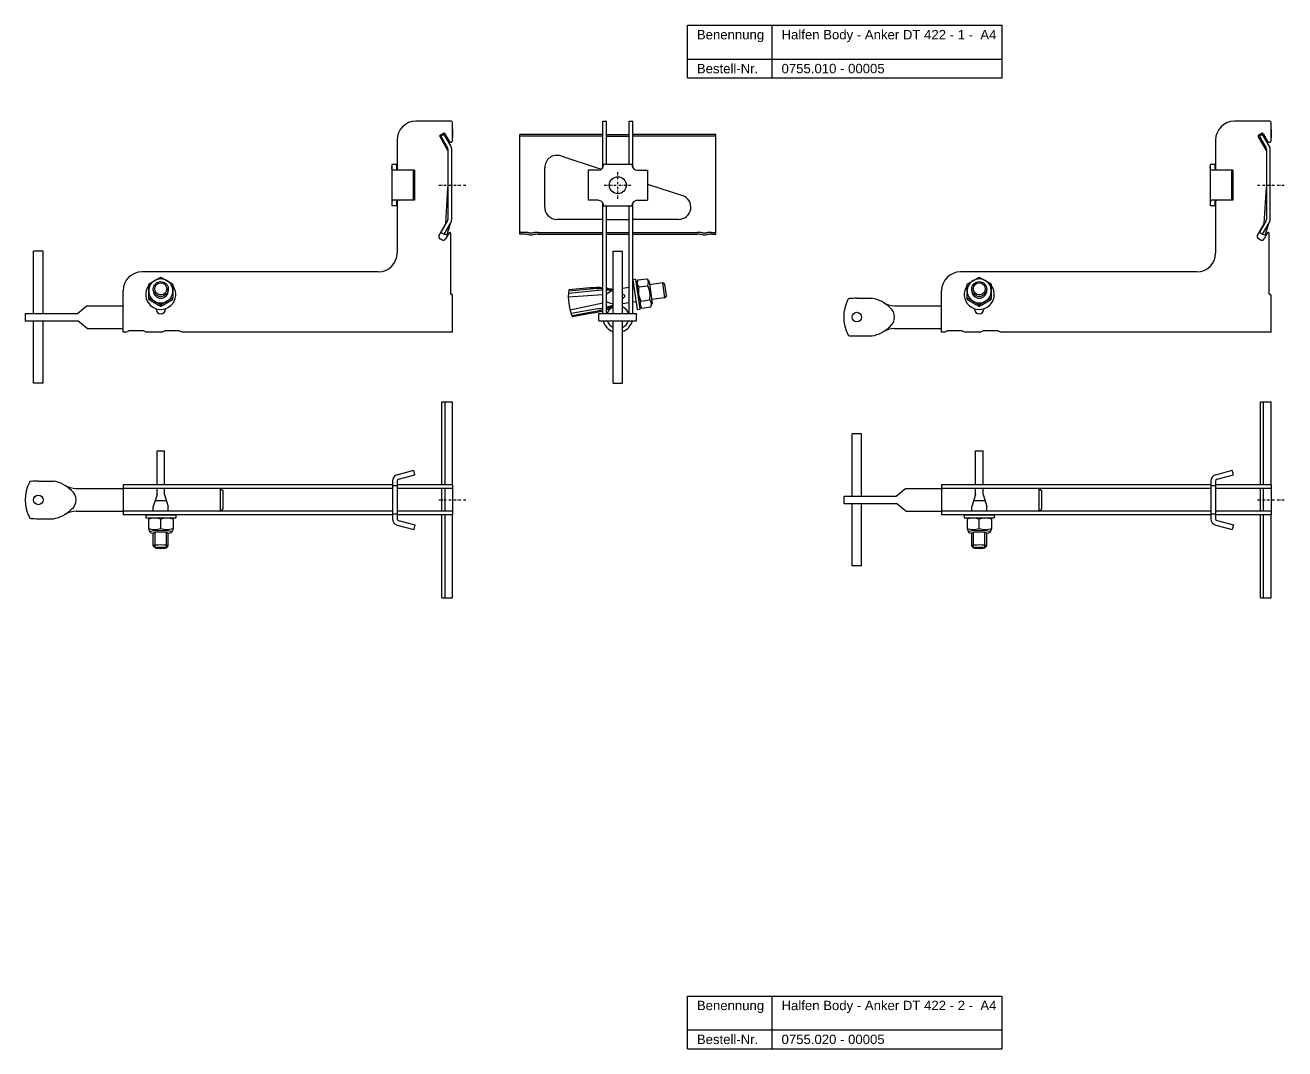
# Model space of a CAD drawing. Header units: millimetres. Extents: x 1273 to 2652, y -1202 to 170.
# Drawn here: x 1273 to 1942, y -373 to 170 of the extents above; entities that cross this region are included whole.
import ezdxf

# ---------------------------------------------------------------- set-up
doc = ezdxf.new("R2010")
doc.units = ezdxf.units.MM
doc.header["$LTSCALE"] = 10
doc.linetypes.add('STRICHPUNKT2', pattern=[0.5, 0.25, -0.125, 0, -0.125])
doc.layers.add('HALFEN', color=2, linetype='Continuous')
doc.styles.add('ARIAL50', font='ARIAL.TTF', dxfattribs={"height": 5})

msp = doc.modelspace()

# ---------------------------------------------------------------- linework, layer by layer
at = {"layer": 'HALFEN'}
for p, q in [((1625.03, 170.28), (1792.23, 170.28)), ((1625.03, 142.28), (1625.03, 170.28)), ((1669.99, 142.28), (1669.99, 170.28)), ((1792.23, 142.28), (1792.23, 170.28)), ((1625.03, 152.28), (1792.23, 152.28)), ((1625.03, 142.28), (1792.23, 142.28)), ((1499.34, 119.36), (1480.84, 119.36)), ((1499.34, 119.36), (1480.84, 119.36)), ((1500.34, 115.09), (1500.34, 118.36)), ((1500.34, 109.17), (1500.34, 118.36)), ((1500.34, 115.09), (1500.34, 110.65)), ((1580.02, 94.69), (1580.02, 119.36)), ((1580.02, 119.36), (1582.02, 119.36)), ((1582.02, 96.36), (1582.02, 119.36)), ((1594.02, 96.35), (1594.02, 119.36)), ((1594.02, 119.36), (1596.02, 119.36)), ((1596.02, 94.7), (1596.02, 119.36)), ((1933.99, 119.36), (1915.49, 119.36)), ((1933.99, 119.36), (1915.49, 119.36)), ((1934.99, 115.09), (1934.99, 118.36)), ((1934.99, 109.17), (1934.99, 118.36)), ((1934.99, 115.09), (1934.99, 110.65)), ((1470.84, 109.36), (1470.84, 93.62)), ((1536.02, 59.35), (1536.02, 112.35)), ((1580.02, 112.35), (1536.02, 112.35)), ((1580.02, 111.35), (1536.02, 111.35)), ((1582.02, 112.35), (1594.02, 112.35)), ((1582.02, 111.35), (1594.02, 111.35)), ((1640.02, 112.35), (1596.02, 112.35)), ((1640.02, 111.35), (1596.02, 111.35)), ((1640.02, 59.35), (1640.02, 112.35)), ((1905.49, 109.36), (1905.49, 93.62)), ((1557.72, 100.9), (1579.25, 93.9)), ((1468.02, 96.36), (1468.02, 74.36)), ((1470.52, 96.36), (1468.02, 96.36)), ((1470.52, 96.36), (1470.52, 94.36)), ((1549.21, 73.72), (1549.21, 94.72)), ((1595.53, 96.35), (1580.53, 96.36)), ((1902.67, 96.36), (1902.67, 74.36)), ((1905.17, 96.36), (1902.67, 96.36)), ((1905.17, 96.36), (1905.17, 94.36)), ((1480.02, 93.36), (1468.8, 93.36)), ((1479.37, 93.36), (1479.37, 77.36)), ((1480.02, 93.36), (1480.02, 77.36)), ((1572.32, 93.37), (1572.31, 77.37)), ((1577.53, 93.37), (1572.32, 93.37)), ((1598.53, 93.35), (1603.74, 93.35)), ((1603.74, 93.35), (1603.73, 77.35)), ((1914.67, 93.36), (1903.45, 93.36)), ((1914.02, 93.36), (1914.02, 77.36)), ((1914.67, 93.36), (1914.67, 77.36)), ((1603.73, 85.95), (1622.35, 79.9)), ((1470.52, 74.36), (1468.02, 74.36)), ((1480.02, 77.36), (1468.8, 77.36)), ((1470.52, 76.36), (1470.52, 74.36)), ((1470.84, 77.1), (1470.84, 49.36)), ((1577.52, 77.37), (1572.31, 77.37)), ((1580.02, 17.36), (1580.02, 76.01)), ((1580.52, 74.36), (1595.52, 74.35)), ((1582.02, 17.36), (1582.02, 74.36)), ((1594.02, 17.36), (1594.02, 74.35)), ((1596.02, 17.36), (1596.02, 76.02)), ((1598.52, 77.35), (1603.73, 77.35)), ((1905.17, 74.36), (1902.67, 74.36)), ((1914.67, 77.36), (1903.45, 77.36)), ((1905.17, 76.36), (1905.17, 74.36)), ((1905.49, 77.1), (1905.49, 49.36)), ((1580.02, 67.22), (1555.71, 67.22)), ((1582.02, 67.22), (1594.02, 67.22)), ((1620.34, 67.22), (1596.02, 67.22)), ((1538.27, 60.35), (1536.02, 60.35)), ((1545.77, 60.35), (1580.02, 60.35)), ((1582.02, 60.35), (1594.02, 60.35)), ((1596.02, 60.35), (1630.27, 60.35)), ((1637.77, 60.35), (1640.02, 60.35)), ((1499.34, 27.66), (1499.34, 59.81)), ((1538.27, 59.35), (1536.02, 59.35)), ((1545.77, 59.35), (1580.02, 59.35)), ((1582.02, 59.35), (1594.02, 59.35)), ((1596.02, 59.35), (1630.27, 59.35)), ((1637.77, 59.35), (1640.02, 59.35)), ((1933.99, 27.66), (1933.99, 59.81)), ((1277.84, 17.36), (1277.84, 50.36)), ((1282.84, 50.36), (1277.84, 50.36)), ((1282.84, 17.36), (1282.84, 50.36)), ((1585.52, 17.36), (1585.52, 50.36)), ((1585.52, 50.36), (1590.52, 50.36)), ((1590.52, 17.36), (1590.52, 50.36)), ((1460.84, 39.36), (1335.34, 39.36)), ((1597.61, 35.42), (1596.02, 35.2)), ((1596.02, 35.2), (1598.25, 19.36)), ((1599.83, 19.58), (1597.61, 35.42)), ((1598.65, 35.07), (1597.91, 33.25)), ((1598.65, 35.07), (1603.43, 35.75)), ((1603.43, 35.75), (1604.65, 34.19)), ((1604.65, 34.19), (1606.26, 22.7)), ((1611.96, 33.56), (1604.88, 32.56)), ((1613.07, 25.64), (1611.96, 33.56)), ((1613.09, 32.71), (1611.96, 33.56)), ((1895.49, 39.36), (1769.99, 39.36)), ((1325.34, 7.36), (1325.34, 29.36)), ((1341.34, 29.47), (1341.34, 30.28)), ((1349.35, 29.47), (1349.35, 30.28)), ((1500.04, 27.36), (1499.64, 27.36)), ((1500.34, 7.36), (1500.34, 27.06)), ((1580.02, 27.17), (1561.75, 26)), ((1575.86, 29.29), (1561.83, 27.86)), ((1573.42, 30.92), (1561.99, 29.85)), ((1573.48, 30.22), (1562.05, 29.14)), ((1585.07, 29.57), (1582.02, 27.58)), ((1584.06, 29.66), (1585.07, 29.57)), ((1594.02, 31.04), (1590.52, 30.55)), ((1596.56, 31.39), (1596.02, 31.32)), ((1597.89, 33.4), (1599.51, 21.91)), ((1599.18, 31.36), (1603.96, 32.03)), ((1613.92, 26.76), (1613.07, 25.64)), ((1613.92, 26.76), (1613.09, 32.71)), ((1759.99, 7.36), (1759.99, 29.36)), ((1775.99, 29.47), (1775.99, 30.28)), ((1784, 29.47), (1784, 30.28)), ((1934.69, 27.36), (1934.29, 27.36)), ((1934.99, 7.36), (1934.99, 27.06)), ((1306.34, 21.36), (1301.34, 17.36)), ((1306.34, 21.36), (1325.34, 21.36)), ((1580.02, 22.85), (1562.72, 19.06)), ((1582.02, 23.8), (1582.09, 23.3)), ((1582.09, 23.3), (1582.02, 23.29)), ((1585.52, 22.25), (1582.09, 23.3)), ((1585.18, 21.69), (1585.52, 21.83)), ((1594.02, 22.96), (1590.52, 22.47)), ((1597.67, 23.47), (1596.02, 23.24)), ((1600.74, 20.2), (1599.53, 21.76)), ((1600.22, 23.92), (1605, 24.59)), ((1600.74, 20.2), (1605.52, 20.88)), ((1605.52, 20.88), (1606.26, 22.7)), ((1613.07, 25.64), (1605.99, 24.64)), ((1714.99, 25.36), (1722.99, 25.36)), ((1735, 21.36), (1759.99, 21.36)), ((1273.34, 17.36), (1301.34, 17.36)), ((1273.34, 17.36), (1273.34, 13.36)), ((1342.84, 19.66), (1342.84, 19.82)), ((1347.84, 19.66), (1347.84, 19.82)), ((1577.2, 19.78), (1563.32, 17.29)), ((1575.16, 18.24), (1563.88, 16.12)), ((1575.28, 17.6), (1564, 15.48)), ((1578.02, 17.36), (1598.02, 17.36)), ((1578.02, 13.36), (1578.02, 17.36)), ((1598.02, 13.36), (1598.02, 17.36)), ((1598.25, 19.36), (1599.83, 19.58)), ((1777.49, 19.66), (1777.49, 19.82)), ((1782.49, 19.66), (1782.49, 19.82)), ((1273.34, 13.36), (1301.34, 13.36)), ((1277.84, -19.64), (1277.84, 13.36)), ((1282.84, -19.64), (1282.84, 13.36)), ((1306.34, 9.36), (1301.34, 13.36)), ((1306.34, 9.36), (1325.34, 9.36)), ((1326.84, 7.36), (1325.34, 7.36)), ((1326.84, 7.36), (1328.34, 8.16)), ((1336.34, 8.16), (1328.34, 8.16)), ((1336.34, 8.16), (1337.84, 7.36)), ((1345.84, 7.36), (1337.84, 7.36)), ((1345.84, 7.36), (1347.34, 8.16)), ((1355.34, 8.16), (1347.34, 8.16)), ((1355.34, 8.16), (1356.84, 7.36)), ((1500.34, 7.36), (1356.84, 7.36)), ((1578.02, 13.36), (1598.02, 13.36)), ((1585.52, -19.64), (1585.52, 13.36)), ((1590.52, -19.64), (1590.52, 13.36)), ((1735, 9.36), (1759.99, 9.36)), ((1761.49, 7.36), (1759.99, 7.36)), ((1761.49, 7.36), (1762.99, 8.16)), ((1770.99, 8.16), (1762.99, 8.16)), ((1770.99, 8.16), (1772.49, 7.36)), ((1780.49, 7.36), (1772.49, 7.36)), ((1780.49, 7.36), (1781.99, 8.16)), ((1789.99, 8.16), (1781.99, 8.16)), ((1789.99, 8.16), (1791.49, 7.36)), ((1934.99, 7.36), (1791.49, 7.36)), ((1714.99, 5.36), (1722.99, 5.36)), ((1282.84, -19.64), (1277.84, -19.64)), ((1585.52, -19.64), (1590.52, -19.64)), ((1494.61, -73.62), (1494.61, -29.62)), ((1494.61, -29.62), (1500.34, -29.62)), ((1496.34, -73.62), (1496.34, -29.62)), ((1500.34, -73.62), (1500.34, -29.62)), ((1929.26, -73.62), (1929.26, -29.62)), ((1929.26, -29.62), (1934.99, -29.62)), ((1930.99, -73.62), (1930.99, -29.62)), ((1934.99, -73.62), (1934.99, -29.62)), ((1712.49, -79.62), (1712.49, -46.62)), ((1717.49, -46.62), (1712.49, -46.62)), ((1717.49, -79.62), (1717.49, -46.62)), ((1343.34, -55.6), (1347.34, -55.6)), ((1343.34, -73.62), (1343.34, -55.6)), ((1347.34, -73.62), (1347.34, -55.6)), ((1777.99, -55.6), (1781.99, -55.6)), ((1777.99, -73.62), (1777.99, -55.6)), ((1781.99, -73.62), (1781.99, -55.6)), ((1470.94, -68.26), (1479.7, -65.91)), ((1480.34, -68.33), (1479.7, -65.91)), ((1905.59, -68.26), (1914.35, -65.91)), ((1914.99, -68.33), (1914.35, -65.91)), ((1280.34, -71.62), (1288.34, -71.62)), ((1468.34, -71.64), (1468.34, -91.6)), ((1470.84, -71.64), (1470.84, -91.6)), ((1471.59, -70.67), (1480.34, -68.33)), ((1902.99, -71.64), (1902.99, -91.6)), ((1905.49, -71.64), (1905.49, -91.6)), ((1906.24, -70.67), (1914.99, -68.33)), ((1300.35, -75.62), (1325.34, -75.62)), ((1468.34, -73.62), (1325.34, -73.62)), ((1325.34, -73.62), (1325.34, -89.62)), ((1468.34, -75.62), (1325.34, -75.62)), ((1343.34, -78.85), (1341.34, -85.1)), ((1343.34, -78.85), (1343.34, -75.62)), ((1347.34, -78.85), (1347.34, -75.62)), ((1347.34, -78.85), (1349.34, -85.1)), ((1376.94, -75.62), (1376.94, -87.62)), ((1376.94, -75.62), (1378.34, -76.62)), ((1378.34, -76.62), (1378.34, -86.62)), ((1470.84, -74.12), (1468.34, -74.12)), ((1500.34, -73.62), (1470.84, -73.62)), ((1470.84, -73.62), (1470.84, -75.62)), ((1500.34, -75.62), (1470.84, -75.62)), ((1470.84, -75.62), (1470.84, -87.62)), ((1494.61, -87.62), (1494.61, -75.62)), ((1496.34, -87.62), (1496.34, -75.62)), ((1500.34, -73.62), (1500.34, -89.62)), ((1707.99, -79.62), (1735.99, -79.62)), ((1707.99, -79.62), (1707.99, -83.62)), ((1740.99, -75.62), (1735.99, -79.62)), ((1740.99, -75.62), (1759.99, -75.62)), ((1902.99, -73.62), (1759.99, -73.62)), ((1759.99, -73.62), (1759.99, -89.62)), ((1902.99, -75.62), (1759.99, -75.62)), ((1777.99, -78.85), (1775.99, -85.1)), ((1777.99, -78.85), (1777.99, -75.62)), ((1781.99, -78.85), (1781.99, -75.62)), ((1781.99, -78.85), (1783.99, -85.1)), ((1811.59, -75.62), (1811.59, -87.62)), ((1811.59, -75.62), (1812.99, -76.62)), ((1812.99, -76.62), (1812.99, -86.62)), ((1905.49, -74.12), (1902.99, -74.12)), ((1934.99, -73.62), (1905.49, -73.62)), ((1905.49, -73.62), (1905.49, -75.62)), ((1934.99, -75.62), (1905.49, -75.62)), ((1905.49, -75.62), (1905.49, -87.62)), ((1929.26, -87.62), (1929.26, -75.62)), ((1930.99, -87.62), (1930.99, -75.62)), ((1934.99, -73.62), (1934.99, -89.62)), ((1341.34, -87.62), (1341.34, -85.1)), ((1348.38, -82.1), (1342.34, -82.1)), ((1349.34, -87.62), (1349.34, -85.1)), ((1376.94, -87.62), (1378.34, -86.62)), ((1707.99, -83.62), (1735.99, -83.62)), ((1712.49, -116.62), (1712.49, -83.62)), ((1717.49, -116.62), (1717.49, -83.62)), ((1740.99, -87.62), (1735.99, -83.62)), ((1775.99, -87.62), (1775.99, -85.1)), ((1783.03, -82.1), (1776.99, -82.1)), ((1783.99, -87.62), (1783.99, -85.1)), ((1811.59, -87.62), (1812.99, -86.62)), ((1280.34, -91.62), (1288.34, -91.62)), ((1300.35, -87.62), (1325.34, -87.62)), ((1468.34, -87.62), (1325.34, -87.62)), ((1468.34, -89.62), (1325.34, -89.62)), ((1337.34, -89.62), (1353.34, -89.62)), ((1337.34, -89.62), (1337.34, -91.21)), ((1337.34, -91.21), (1353.34, -91.21)), ((1339.54, -91.21), (1338.84, -91.94)), ((1338.84, -91.94), (1338.84, -96.73)), ((1339.54, -91.21), (1351.14, -91.21)), ((1345.34, -96.73), (1345.34, -91.94)), ((1351.14, -91.21), (1351.84, -91.94)), ((1351.84, -91.94), (1351.84, -96.73)), ((1353.34, -89.62), (1353.34, -91.21)), ((1470.84, -89.12), (1468.34, -89.12)), ((1500.34, -87.62), (1470.84, -87.62)), ((1470.84, -87.62), (1470.84, -89.62)), ((1500.34, -89.62), (1470.84, -89.62)), ((1471.59, -92.57), (1480.34, -94.92)), ((1494.61, -133.62), (1494.61, -89.62)), ((1496.34, -133.62), (1496.34, -89.62)), ((1500.34, -133.62), (1500.34, -89.62)), ((1740.99, -87.62), (1759.99, -87.62)), ((1902.99, -87.62), (1759.99, -87.62)), ((1902.99, -89.62), (1759.99, -89.62)), ((1771.99, -89.62), (1787.99, -89.62)), ((1771.99, -89.62), (1771.99, -91.21)), ((1771.99, -91.21), (1787.99, -91.21)), ((1774.19, -91.21), (1773.49, -91.94)), ((1773.49, -91.94), (1773.49, -96.73)), ((1774.19, -91.21), (1785.79, -91.21)), ((1779.99, -96.73), (1779.99, -91.94)), ((1785.79, -91.21), (1786.49, -91.94)), ((1786.49, -91.94), (1786.49, -96.73)), ((1787.99, -89.62), (1787.99, -91.21)), ((1905.49, -89.12), (1902.99, -89.12)), ((1934.99, -87.62), (1905.49, -87.62)), ((1905.49, -87.62), (1905.49, -89.62)), ((1934.99, -89.62), (1905.49, -89.62)), ((1906.24, -92.57), (1914.99, -94.92)), ((1929.26, -133.62), (1929.26, -89.62)), ((1930.99, -133.62), (1930.99, -89.62)), ((1934.99, -133.62), (1934.99, -89.62)), ((1338.84, -96.73), (1339.54, -98.75)), ((1341.34, -106.1), (1341.34, -99.33)), ((1341.34, -106.1), (1341.34, -99.33)), ((1342.34, -107.1), (1342.34, -98.99)), ((1342.34, -107.1), (1342.34, -98.99)), ((1348.34, -107.1), (1348.34, -98.99)), ((1348.34, -107.1), (1348.34, -98.99)), ((1349.34, -106.1), (1349.34, -99.33)), ((1349.34, -106.1), (1349.34, -99.33)), ((1351.84, -96.73), (1351.14, -98.75)), ((1470.94, -94.98), (1479.7, -97.33)), ((1480.34, -94.92), (1479.7, -97.33)), ((1773.49, -96.73), (1774.19, -98.75)), ((1775.99, -106.1), (1775.99, -99.33)), ((1775.99, -106.1), (1775.99, -99.33)), ((1776.99, -107.1), (1776.99, -98.99)), ((1776.99, -107.1), (1776.99, -98.99)), ((1782.99, -107.1), (1782.99, -98.99)), ((1782.99, -107.1), (1782.99, -98.99)), ((1783.99, -106.1), (1783.99, -99.33)), ((1783.99, -106.1), (1783.99, -99.33)), ((1786.49, -96.73), (1785.79, -98.75)), ((1905.59, -94.98), (1914.35, -97.33)), ((1914.99, -94.92), (1914.35, -97.33)), ((1342.34, -107.1), (1341.34, -106.1)), ((1342.34, -107.1), (1341.34, -106.1)), ((1348.34, -107.1), (1349.34, -106.1)), ((1348.34, -107.1), (1349.34, -106.1)), ((1776.99, -107.1), (1775.99, -106.1)), ((1776.99, -107.1), (1775.99, -106.1)), ((1782.99, -107.1), (1783.99, -106.1)), ((1782.99, -107.1), (1783.99, -106.1)), ((1717.49, -116.62), (1712.49, -116.62)), ((1494.61, -133.62), (1500.34, -133.62)), ((1929.26, -133.62), (1934.99, -133.62)), ((1625.03, -344.93), (1792.23, -344.93)), ((1625.03, -372.93), (1625.03, -344.93)), ((1669.99, -372.93), (1669.99, -344.93)), ((1792.23, -372.93), (1792.23, -344.93)), ((1625.03, -362.93), (1792.23, -362.93)), ((1625.03, -372.93), (1792.23, -372.93))]:
    msp.add_line(p, q, dxfattribs=at)
at = {"layer": 'HALFEN', "extrusion": (0, 1, 0)}
for p, q in [((1497.82, 103.82), (1493.49, 111.31)), ((1493.68, 111.99), (1495.41, 112.99)), ((1495.82, 112.35), (1494.09, 111.35)), ((1494.09, 111.35), (1497.62, 105.23)), ((1499.35, 106.23), (1495.82, 112.35)), ((1496.09, 112.81), (1498.48, 108.67)), ((1932.47, 103.82), (1928.14, 111.31)), ((1928.33, 111.99), (1930.06, 112.99)), ((1930.47, 112.35), (1928.74, 111.35)), ((1928.74, 111.35), (1932.27, 105.23)), ((1934, 106.23), (1930.47, 112.35)), ((1930.74, 112.81), (1933.13, 108.67)), ((1497.82, 104.48), (1497.82, 67.22)), ((1499.82, 67.22), (1499.82, 104.48)), ((1932.47, 104.48), (1932.47, 67.22)), ((1934.47, 67.22), (1934.47, 104.48)), ((1496.69, 65.08), (1497.82, 84.19)), ((1931.34, 65.08), (1932.47, 84.19)), ((1493.13, 58.91), (1496.69, 65.08)), ((1497.62, 66.47), (1494.09, 60.35)), ((1494.09, 60.35), (1495.81, 59.36)), ((1495.82, 59.36), (1499.35, 65.47)), ((1497.23, 58.85), (1499.13, 65.09)), ((1927.78, 58.91), (1931.34, 65.08)), ((1932.27, 66.47), (1928.74, 60.35)), ((1928.74, 60.35), (1930.46, 59.36)), ((1930.47, 59.36), (1934, 65.47)), ((1931.87, 58.85), (1933.78, 65.09)), ((1494.54, 56.36), (1493.68, 56.86)), ((1495.82, 59.36), (1495.81, 59.36)), ((1496.16, 59.23), (1495.82, 59.36)), ((1497.23, 58.85), (1496.16, 59.23)), ((1498.41, 60.06), (1496.59, 56.91)), ((1929.19, 56.36), (1928.33, 56.86)), ((1930.47, 59.36), (1930.46, 59.36)), ((1930.81, 59.23), (1930.47, 59.36)), ((1931.87, 58.85), (1930.81, 59.23)), ((1933.06, 60.06), (1931.24, 56.91)), ((1338.94, 24.79), (1338.94, 25.53)), ((1345.34, 21.12), (1345.34, 21.86)), ((1351.74, 24.79), (1351.74, 25.53)), ((1773.59, 24.79), (1773.59, 25.53)), ((1779.99, 21.12), (1779.99, 21.86)), ((1786.39, 24.79), (1786.39, 25.53))]:
    msp.add_line(p, q, dxfattribs=at)
at = {"layer": 'HALFEN', "color": 1, "linetype": 'STRICHPUNKT2', "ltscale": 0.5}
for p, q in [((1588.02, 78.11), (1588.02, 92.61)), ((1493.09, 85.36), (1507.59, 85.36)), ((1580.77, 85.36), (1595.27, 85.36)), ((1927.74, 85.36), (1942.24, 85.36)), ((1493.09, -81.62), (1507.59, -81.62)), ((1927.74, -81.62), (1942.24, -81.62))]:
    msp.add_line(p, q, dxfattribs=at)
at = {"layer": 'HALFEN'}
for centre, radius in [((1588.02, 85.36), 4.5), ((1714.99, 15.36), 2.55), ((1280.34, -81.62), 2.55)]:
    msp.add_circle(centre, radius, dxfattribs=at)
for centre, radius, start, end in [((1480.84, 109.36), 10, 90, 180), ((1499.34, 118.36), 1, 0, 90), ((1915.49, 109.36), 10, 90, 180), ((1933.99, 118.36), 1, 0, 90), ((1493.93, 111.56), 0.5, 120, 210), ((1495.66, 112.56), 0.5, 30, 120), ((1499.34, 109.17), 1, 210, 0), ((1928.58, 111.56), 0.5, 120, 210), ((1930.31, 112.56), 0.5, 30, 120), ((1933.99, 109.17), 1, 210, 0), ((1496.32, 104.48), 1.5, 0, 30), ((1496.32, 104.48), 3.5, 360, 30), ((1555.71, 94.72), 6.5, 72, 180), ((1930.97, 104.48), 1.5, 0, 30), ((1930.97, 104.48), 3.5, 360, 30), ((1577.53, 96.37), 3, 269.95559, 359.95559), ((1598.53, 96.35), 3, 179.95559, 269.95559), ((1555.71, 73.72), 6.5, 180, 270), ((1577.52, 74.37), 3, 359.95559, 89.95559), ((1598.52, 74.35), 3, 89.95559, 179.95559), ((1620.34, 73.72), 6.5, 270, 72), ((1496.32, 67.22), 1.5, 330, 360), ((1496.32, 67.22), 3.5, 330, 0), ((1930.97, 67.22), 1.5, 330, 360), ((1930.97, 67.22), 3.5, 330, 0), ((1498.84, 59.81), 0.5, 0, 150), ((1538.27, 44.35), 16, 80.36636, 90), ((1545.77, 44.35), 16, 90, 99.63364), ((1630.27, 44.35), 16, 80.36636, 90), ((1637.77, 44.35), 16, 90, 99.63364), ((1933.49, 59.81), 0.5, 0, 150), ((1494.43, 58.16), 1.5, 150, 240), ((1495.29, 57.66), 1.5, 240, 330), ((1538.27, 44.35), 15, 80.36636, 90), ((1542.02, 66.44), 7.41, 260.36636, 279.63364), ((1542.02, 66.44), 6.41, 260.36636, 279.63364), ((1545.77, 44.35), 15, 90, 99.63364), ((1630.27, 44.35), 15, 80.36636, 90), ((1634.02, 66.44), 7.41, 260.36636, 279.63364), ((1634.02, 66.44), 6.41, 260.36636, 279.63364), ((1637.77, 44.35), 15, 90, 99.63364), ((1929.08, 58.16), 1.5, 150, 240), ((1929.94, 57.66), 1.5, 240, 330), ((1460.84, 49.36), 10, 270, 0), ((1895.49, 49.36), 10, 270, 0), ((1335.34, 29.36), 10, 90, 180), ((1601.62, 33.6), 3.32, 162.43847, 222.43847), ((1600.98, 33.51), 3.32, 333.56153, 33.56153), ((1769.99, 29.36), 10, 90, 180), ((1345.34, 27.42), 8, 143.1301, 36.8699), ((1499.64, 27.66), 0.3, 180, 270), ((1500.04, 27.06), 0.3, 0, 90), ((1588.55, 26.23), 26.8, 172.24397, 203.64347), ((1577.42, -11.23), 42.29, 86.47165, 95.44157), ((1577.58, -0.15), 30.65, 85.43459, 97.65576), ((1581.88, -13.98), 43.69, 92.44132, 97.9226), ((1577.42, -11.23), 42.29, 83.07738, 83.75165), ((1577.58, -0.15), 30.65, 74.98685, 81.67144), ((1581.88, -13.98), 43.69, 87.15167, 89.81779), ((1587.25, 50.74), 20.54, 256.67305, 265.17141), ((1577.58, -0.15), 30.65, 63.44584, 65.02826), ((1591.11, 26.69), 0.594, 357.93529, 73.26541), ((1611.4, 29.28), 12.4, 170.38303, 205.61697), ((1592.77, 26.67), 12.4, 350.38303, 25.61697), ((1779.99, 27.42), 8, 143.1301, 36.8699), ((1934.29, 27.66), 0.3, 180, 270), ((1934.69, 27.06), 0.3, 0, 90), ((1571.06, 63.04), 43.69, 278.0774, 281.83857), ((1570.74, 48.57), 30.65, 291.60765, 298.84489), ((1571.06, 63.04), 43.69, 284.53264, 288.84833), ((1567.53, 59.17), 42.29, 290.04791, 292.92262), ((1588.02, 15.36), 6, 114.62432, 160.52878), ((1594.06, 2.31), 20.54, 114.55078, 119.32695), ((1570.74, 48.57), 30.65, 310.20847, 312.55416), ((1588.02, 15.36), 6, 19.47122, 65.37568), ((1591.14, 26.49), 0.594, 302.73459, 18.06471), ((1603.19, 22.44), 3.32, 153.56153, 213.56153), ((1602.55, 22.35), 3.32, 342.43847, 42.43847), ((1728.55, 15.36), 20.55, 153.10667, 206.89333), ((1711.11, 24.2), 1, 95.71948, 153.10667), ((1714.34, -8.02), 33.38, 88.87071, 95.71948), ((1719.53, 6.97), 18.71, 45.68888, 79.34138), ((1735.7, 34.91), 13.57, 240.09537, 267.05052), ((1728.57, 15.36), 6.43, 308.92503, 51.07497), ((1345.34, 19.66), 2.5, 180, 0), ((1570.74, 48.57), 30.65, 278.34424, 287.63767), ((1567.53, 59.17), 42.29, 280.55843, 287.18811), ((1779.99, 19.66), 2.5, 180, 0), ((1588.02, 15.36), 8, 194.47751, 251.79004), ((1588.02, 15.36), 6, 199.47122, 245.37568), ((1588.02, 15.36), 6, 199.47122, 245.37568), ((1588.02, 15.36), 8, 288.20996, 345.52249), ((1588.02, 15.36), 6, 294.62432, 340.52878), ((1588.02, 15.36), 6, 294.62432, 340.52878), ((1719.53, 23.75), 18.71, 280.65862, 314.31112), ((1735.7, -4.2), 13.57, 92.94948, 119.90463), ((1711.11, 6.51), 1, 206.89333, 264.28052), ((1714.34, 38.73), 33.38, 264.28052, 271.12929), ((1293.9, -81.62), 20.55, 153.10667, 206.89333), ((1276.46, -72.78), 1, 95.71948, 153.10667), ((1279.69, -105), 33.38, 88.87071, 95.71948), ((1284.88, -90.01), 18.71, 45.68888, 79.34138), ((1471.84, -71.64), 3.5, 105, 180), ((1471.84, -71.64), 1, 105, 180), ((1906.49, -71.64), 3.5, 105, 180), ((1906.49, -71.64), 1, 105, 180), ((1301.05, -62.07), 13.57, 240.09537, 267.05052), ((1293.92, -81.62), 6.43, 308.92503, 51.07497), ((1284.88, -73.23), 18.71, 280.65862, 314.31112), ((1276.46, -90.47), 1, 206.89333, 264.28052), ((1279.69, -58.24), 33.38, 264.28052, 271.12929), ((1301.05, -101.17), 13.57, 92.94948, 119.90463), ((1342.09, -100.73), 9.37, 69.70545, 110.29455), ((1348.59, -100.73), 9.37, 69.70545, 110.29455), ((1471.84, -91.6), 3.5, 180, 255), ((1471.84, -91.6), 1, 180, 255), ((1776.74, -100.73), 9.37, 69.70545, 110.29455), ((1783.24, -100.73), 9.37, 69.70545, 110.29455), ((1906.49, -91.6), 3.5, 180, 255), ((1906.49, -91.6), 1, 180, 255), ((1342.09, -87.94), 9.37, 249.70545, 290.29455), ((1348.59, -87.94), 9.37, 249.70545, 290.29455), ((1776.74, -87.94), 9.37, 249.70545, 290.29455), ((1783.24, -87.94), 9.37, 249.70545, 290.29455)]:
    msp.add_arc(centre, radius, start, end, dxfattribs=at)
for centre, major_axis, ratio, start_param, end_param in [((1345.34, 29.26), (6.4, 0), 0.992546, 2.094395, 3.141593), ((1345.34, 29.26), (6.4, 0), 0.992546, 1.047198, 2.094395), ((1345.34, 29.26), (-6.4, 0), 0.992546, 3.141593, 4.18879), ((1779.99, 29.26), (6.4, 0), 0.992546, 2.094395, 3.141593), ((1779.99, 29.26), (6.4, 0), 0.992546, 1.047198, 2.094395), ((1779.99, 29.26), (-6.4, 0), 0.992546, 3.141593, 4.18879), ((1345.34, 29.26), (6.4, 0), 0.992546, 3.141593, 4.18879), ((1345.34, 29.4), (4, 0), 0.992546, 3.123186, 4.712389), ((1345.34, 29.4), (-4, 0), 0.992546, 1.570796, 3.16), ((1345.34, 29.26), (-6.4, 0), 0.992546, 2.094395, 3.141593), ((1779.99, 29.26), (6.4, 0), 0.992546, 3.141593, 4.18879), ((1779.99, 29.4), (4, 0), 0.992546, 3.123186, 4.712389), ((1779.99, 29.4), (-4, 0), 0.992546, 1.570796, 3.16), ((1779.99, 29.26), (-6.4, 0), 0.992546, 2.094395, 3.141593), ((1345.34, 29.26), (-6.4, 0), 0.992546, 1.047198, 2.094395), ((1779.99, 29.26), (-6.4, 0), 0.992546, 1.047198, 2.094395), ((1345.34, -98.75), (-5.8, 0), 0.139173, 2.331809, 7.092969), ((1345.35, -99.36), (4, 0), 0.139033, 0.050629, 3.096659), ((1779.99, -98.75), (-5.8, 0), 0.139173, 2.331809, 7.092969), ((1779.99, -99.36), (4, 0), 0.139033, 0.050629, 3.096659), ((1345.34, -106.11), (-4, 0), 0.139173, 3.158116, 6.266662), ((1345.34, -106.11), (-4, 0), 0.139173, 3.158116, 6.266662), ((1779.99, -106.11), (-4, 0), 0.139173, 3.158116, 6.266662), ((1779.99, -106.11), (-4, 0), 0.139173, 3.158116, 6.266662)]:
    msp.add_ellipse(centre, major_axis=major_axis, ratio=ratio, start_param=start_param, end_param=end_param, dxfattribs=at)
for centre, major_axis, ratio in [((1345.34, 30.28), (4, 0), 0.992546), ((1345.34, 30.37), (3.2, 0), 0.992546), ((1779.99, 30.28), (4, 0), 0.992546), ((1779.99, 30.37), (3.2, 0), 0.992546), ((1345.34, -107.1), (-3, 0), 0.139173), ((1345.34, -107.1), (-3, 0), 0.139173), ((1779.99, -107.1), (-3, 0), 0.139173), ((1779.99, -107.1), (-3, 0), 0.139173)]:
    msp.add_ellipse(centre, major_axis=major_axis, ratio=ratio, dxfattribs=at)
for points, knots in [([(1468.8, 93.36), (1468.7, 93.36), (1468.6, 93.37), (1468.43, 93.44), (1468.36, 93.49), (1468.23, 93.63), (1468.18, 93.72), (1468.1, 93.93), (1468.08, 94.05), (1468.04, 94.3), (1468.03, 94.44), (1468.02, 94.74), (1468.02, 94.89), (1468.02, 95.05)], [12.939429, 12.939429, 12.939429, 12.939429, 13.450896, 13.450896, 13.981749, 13.981749, 14.512603, 14.512603, 15.043457, 15.043457, 15.58114, 15.58114, 16.065881, 16.065881, 16.065881, 16.065881]), ([(1470.53, 94.2), (1470.54, 94.14), (1470.55, 94.08), (1470.58, 93.95), (1470.61, 93.88), (1470.68, 93.75), (1470.73, 93.7), (1470.81, 93.64), (1470.83, 93.63), (1470.85, 93.61)], [4.1764157, 4.1764157, 4.1764157, 4.1764157, 4.4061223, 4.4061223, 4.6848401, 4.6848401, 4.9635579, 4.9635579, 5.0545355, 5.0545355, 5.0545355, 5.0545355]), ([(1903.45, 93.36), (1903.35, 93.36), (1903.25, 93.37), (1903.08, 93.44), (1903, 93.49), (1902.88, 93.63), (1902.83, 93.72), (1902.75, 93.93), (1902.73, 94.05), (1902.69, 94.3), (1902.68, 94.44), (1902.67, 94.74), (1902.67, 94.89), (1902.67, 95.05)], [12.939429, 12.939429, 12.939429, 12.939429, 13.450896, 13.450896, 13.981749, 13.981749, 14.512603, 14.512603, 15.043457, 15.043457, 15.58114, 15.58114, 16.065881, 16.065881, 16.065881, 16.065881]), ([(1905.18, 94.2), (1905.19, 94.14), (1905.2, 94.08), (1905.23, 93.95), (1905.26, 93.88), (1905.33, 93.75), (1905.38, 93.7), (1905.46, 93.64), (1905.48, 93.63), (1905.5, 93.61)], [4.1764157, 4.1764157, 4.1764157, 4.1764157, 4.4061223, 4.4061223, 4.6848401, 4.6848401, 4.9635579, 4.9635579, 5.0545355, 5.0545355, 5.0545355, 5.0545355]), ([(1470.85, 93.61), (1470.89, 93.58), (1470.93, 93.55), (1471.03, 93.48), (1471.09, 93.45), (1471.16, 93.42)], [2.958333, 2.958333, 2.958333, 2.958333, 3.2000176, 3.2000176, 3.5438255, 3.5438255, 3.5438255, 3.5438255]), ([(1471.52, 93.36), (1471.4, 93.36), (1471.29, 93.38), (1471.17, 93.42), (1471.16, 93.42), (1471.16, 93.42)], [0, 0, 0, 0, 0.6724021, 0.6724021, 0.712352, 0.712352, 0.712352, 0.712352]), ([(1905.5, 93.61), (1905.54, 93.58), (1905.58, 93.55), (1905.68, 93.48), (1905.74, 93.45), (1905.81, 93.42)], [2.958333, 2.958333, 2.958333, 2.958333, 3.2000176, 3.2000176, 3.5438255, 3.5438255, 3.5438255, 3.5438255]), ([(1906.17, 93.36), (1906.05, 93.36), (1905.94, 93.38), (1905.82, 93.42), (1905.81, 93.42), (1905.81, 93.42)], [0, 0, 0, 0, 0.6724021, 0.6724021, 0.712352, 0.712352, 0.712352, 0.712352]), ([(1468.8, 77.36), (1468.7, 77.36), (1468.6, 77.34), (1468.43, 77.27), (1468.36, 77.22), (1468.23, 77.08), (1468.18, 76.99), (1468.1, 76.79), (1468.08, 76.67), (1468.04, 76.41), (1468.03, 76.27), (1468.02, 75.97), (1468.02, 75.82), (1468.02, 75.66)], [12.939429, 12.939429, 12.939429, 12.939429, 13.450896, 13.450896, 13.981749, 13.981749, 14.512603, 14.512603, 15.043457, 15.043457, 15.58114, 15.58114, 16.065881, 16.065881, 16.065881, 16.065881]), ([(1470.53, 76.51), (1470.54, 76.58), (1470.55, 76.64), (1470.58, 76.76), (1470.61, 76.84), (1470.68, 76.96), (1470.73, 77.02), (1470.81, 77.07), (1470.83, 77.09), (1470.85, 77.1)], [4.1764157, 4.1764157, 4.1764157, 4.1764157, 4.4061223, 4.4061223, 4.6848401, 4.6848401, 4.9635579, 4.9635579, 5.0545355, 5.0545355, 5.0545355, 5.0545355]), ([(1470.85, 77.1), (1470.89, 77.14), (1470.93, 77.17), (1471.03, 77.23), (1471.09, 77.27), (1471.16, 77.29)], [2.958333, 2.958333, 2.958333, 2.958333, 3.2000176, 3.2000176, 3.5438255, 3.5438255, 3.5438255, 3.5438255]), ([(1471.52, 77.36), (1471.4, 77.36), (1471.29, 77.34), (1471.17, 77.3), (1471.16, 77.29), (1471.16, 77.29)], [0, 0, 0, 0, 0.6724021, 0.6724021, 0.712352, 0.712352, 0.712352, 0.712352]), ([(1903.45, 77.36), (1903.35, 77.36), (1903.25, 77.34), (1903.08, 77.27), (1903, 77.22), (1902.88, 77.08), (1902.83, 76.99), (1902.75, 76.79), (1902.73, 76.67), (1902.69, 76.41), (1902.68, 76.27), (1902.67, 75.97), (1902.67, 75.82), (1902.67, 75.66)], [12.939429, 12.939429, 12.939429, 12.939429, 13.450896, 13.450896, 13.981749, 13.981749, 14.512603, 14.512603, 15.043457, 15.043457, 15.58114, 15.58114, 16.065881, 16.065881, 16.065881, 16.065881]), ([(1905.18, 76.51), (1905.19, 76.58), (1905.2, 76.64), (1905.23, 76.76), (1905.26, 76.84), (1905.33, 76.96), (1905.38, 77.02), (1905.46, 77.07), (1905.48, 77.09), (1905.5, 77.1)], [4.1764157, 4.1764157, 4.1764157, 4.1764157, 4.4061223, 4.4061223, 4.6848401, 4.6848401, 4.9635579, 4.9635579, 5.0545355, 5.0545355, 5.0545355, 5.0545355]), ([(1905.5, 77.1), (1905.54, 77.14), (1905.58, 77.17), (1905.68, 77.23), (1905.74, 77.27), (1905.81, 77.29)], [2.958333, 2.958333, 2.958333, 2.958333, 3.2000176, 3.2000176, 3.5438255, 3.5438255, 3.5438255, 3.5438255]), ([(1906.17, 77.36), (1906.05, 77.36), (1905.94, 77.34), (1905.82, 77.3), (1905.81, 77.29), (1905.81, 77.29)], [0, 0, 0, 0, 0.6724021, 0.6724021, 0.712352, 0.712352, 0.712352, 0.712352])]:
    msp.add_open_spline(points, degree=3, knots=knots, dxfattribs=at)
for points in [[(1470.52, 94.36), (1470.52, 94.3), (1470.52, 94.25), (1470.53, 94.2)], [(1905.17, 94.36), (1905.17, 94.3), (1905.17, 94.25), (1905.18, 94.2)], [(1470.52, 76.36), (1470.52, 76.41), (1470.52, 76.46), (1470.53, 76.51)], [(1905.17, 76.36), (1905.17, 76.41), (1905.17, 76.46), (1905.18, 76.51)]]:
    msp.add_open_spline(points, degree=3, dxfattribs=at)
for points, weights in [([(1338.94, 32.86), (1340.66, 33.91), (1342.14, 34.76)], [1.10687800441, 1.09201433874, 1]), ([(1342.14, 34.76), (1343.63, 35.61), (1345.34, 36.53)], [1, 1.09201433874, 1.10687800441]), ([(1345.34, 36.53), (1347.06, 35.61), (1348.54, 34.76)], [1.10687800441, 1.09201433874, 1]), ([(1348.54, 34.76), (1350.03, 33.91), (1351.74, 32.86)], [1, 1.09201433874, 1.10687800441]), ([(1773.59, 32.86), (1775.31, 33.91), (1776.79, 34.76)], [1.10687800441, 1.09201433874, 1]), ([(1776.79, 34.76), (1778.28, 35.61), (1779.99, 36.53)], [1, 1.09201433874, 1.10687800441]), ([(1779.99, 36.53), (1781.71, 35.61), (1783.19, 34.76)], [1.10687800441, 1.09201433874, 1]), ([(1783.19, 34.76), (1784.68, 33.91), (1786.39, 32.86)], [1, 1.09201433874, 1.10687800441]), ([(1338.94, 29.26), (1338.94, 30.96), (1338.94, 32.86)], [1, 1.09201433874, 1.10687800441]), ([(1338.94, 25.53), (1338.94, 27.56), (1338.94, 29.26)], [1.10687800441, 1.09201433874, 1]), ([(1351.74, 32.86), (1351.74, 30.96), (1351.74, 29.26)], [1.10687800441, 1.09201433874, 1]), ([(1351.74, 29.26), (1351.74, 27.56), (1351.74, 25.53)], [1, 1.09201433874, 1.10687800441]), ([(1773.59, 29.26), (1773.59, 30.96), (1773.59, 32.86)], [1, 1.09201433874, 1.10687800441]), ([(1773.59, 25.53), (1773.59, 27.56), (1773.59, 29.26)], [1.10687800441, 1.09201433874, 1]), ([(1786.39, 32.86), (1786.39, 30.96), (1786.39, 29.26)], [1.10687800441, 1.09201433874, 1]), ([(1786.39, 29.26), (1786.39, 27.56), (1786.39, 25.53)], [1, 1.09201433874, 1.10687800441]), ([(1342.14, 23.76), (1340.66, 24.61), (1338.94, 25.53)], [1, 1.09201433874, 1.10687800441]), ([(1338.94, 24.79), (1340.66, 23.74), (1342.14, 22.88)], [1.10687800441, 1.09201433874, 1]), ([(1345.34, 21.86), (1343.63, 22.91), (1342.14, 23.76)], [1.10687800441, 1.09201433874, 1]), ([(1342.14, 22.88), (1343.63, 22.03), (1345.34, 21.12)], [1, 1.09201433874, 1.10687800441]), ([(1348.54, 23.76), (1347.06, 22.91), (1345.34, 21.86)], [1, 1.09201433874, 1.10687800441]), ([(1345.34, 21.12), (1347.06, 22.03), (1348.54, 22.88)], [1.10687800441, 1.09201433874, 1]), ([(1351.74, 25.53), (1350.03, 24.61), (1348.54, 23.76)], [1.10687800441, 1.09201433874, 1]), ([(1348.54, 22.88), (1350.03, 23.74), (1351.74, 24.79)], [1, 1.09201433874, 1.10687800441]), ([(1776.79, 23.76), (1775.31, 24.61), (1773.59, 25.53)], [1, 1.09201433874, 1.10687800441]), ([(1773.59, 24.79), (1775.31, 23.74), (1776.79, 22.88)], [1.10687800441, 1.09201433874, 1]), ([(1779.99, 21.86), (1778.28, 22.91), (1776.79, 23.76)], [1.10687800441, 1.09201433874, 1]), ([(1776.79, 22.88), (1778.28, 22.03), (1779.99, 21.12)], [1, 1.09201433874, 1.10687800441]), ([(1783.19, 23.76), (1781.71, 22.91), (1779.99, 21.86)], [1, 1.09201433874, 1.10687800441]), ([(1779.99, 21.12), (1781.71, 22.03), (1783.19, 22.88)], [1.10687800441, 1.09201433874, 1]), ([(1786.39, 25.53), (1784.68, 24.61), (1783.19, 23.76)], [1.10687800441, 1.09201433874, 1]), ([(1783.19, 22.88), (1784.68, 23.74), (1786.39, 24.79)], [1, 1.09201433874, 1.10687800441])]:
    msp.add_rational_spline(points, weights, degree=2, dxfattribs=at)

# ---------------------------------------------------------------- texts
at = {"layer": 'HALFEN', "style": 'ARIAL50'}
for s, p in [('Benennung', (1630.03, 162.78)), ('Halfen Body - Anker DT 422 - 1 -  A4', (1674.99, 162.78)), ('Bestell-Nr.', (1630.03, 144.78)), ('0755.010 - 00005', (1674.99, 144.78)), ('Benennung', (1630.03, -352.43)), ('Halfen Body - Anker DT 422 - 2 -  A4', (1674.99, -352.43)), ('Bestell-Nr.', (1630.03, -370.43)), ('0755.020 - 00005', (1674.99, -370.43))]:
    msp.add_text(s, height=5, dxfattribs=at).set_placement(p)

doc.saveas('drawing.dxf')
